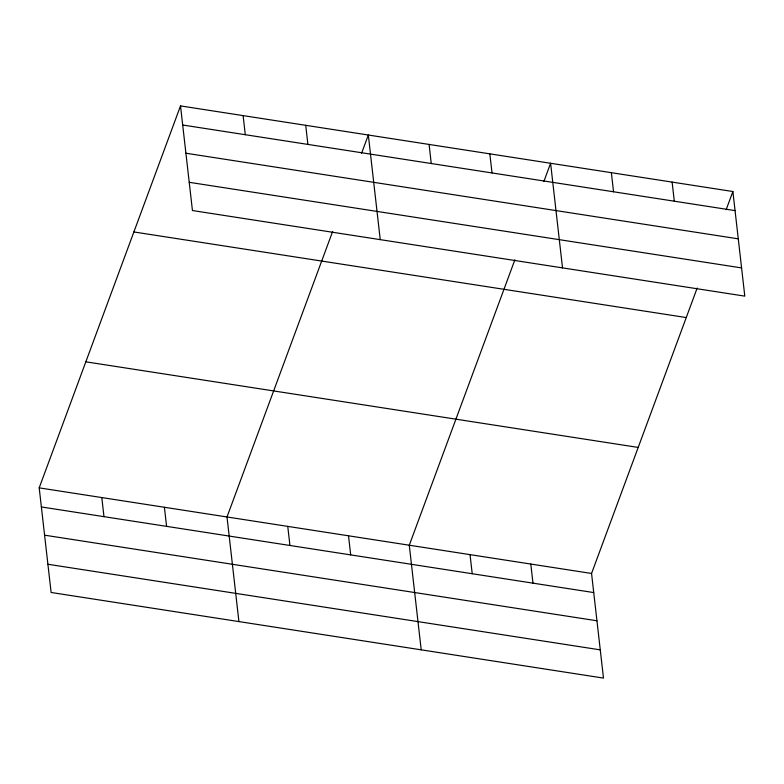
<?xml version="1.0" encoding="UTF-8"?>
<svg xmlns="http://www.w3.org/2000/svg" width="784" height="784" viewBox="0 0 784 784"><rect width="100%" height="100%" fill="white"/><g stroke="black" fill="none" stroke-linecap="round" stroke-linejoin="round"><path stroke-width="1.18" d="M697.172 288.042L591.557 573.467L603.484 678.091L51.117 592.479L39.2 487.864L180.516 105.909L732.883 191.521L744.8 296.136L192.443 210.533L180.516 105.909M332.612 231.535L227.007 516.97L238.924 621.585M361.6 153.184L368.323 135.015L380.24 239.639M514.892 259.788L409.277 545.223L421.204 649.838M543.88 181.437L550.603 163.268L562.52 267.883M726.16 209.691L732.883 191.521M182.692 125.009L735.059 210.612M185.906 153.223L738.273 238.836M189.228 182.309L741.586 267.912M133.888 231.956L686.245 317.559M85.838 361.816L638.196 447.429M39.2 487.864L591.557 573.467M41.376 506.954L593.733 592.567M44.59 535.178L596.947 620.781M47.902 564.255L600.26 649.867M672.123 182.104L674.299 201.194M611.363 172.686L613.539 191.776M489.843 153.85L492.019 172.941M530.797 564.049L532.973 583.149M429.083 144.432L431.259 163.523M470.037 554.641L472.213 573.731M305.721 125.313L307.896 144.413M348.517 535.805L350.693 554.896M243.118 115.611L245.294 134.711M287.757 526.387L289.933 545.478M164.405 507.268L166.58 526.358M101.802 497.566L103.978 516.656"/></g></svg>
